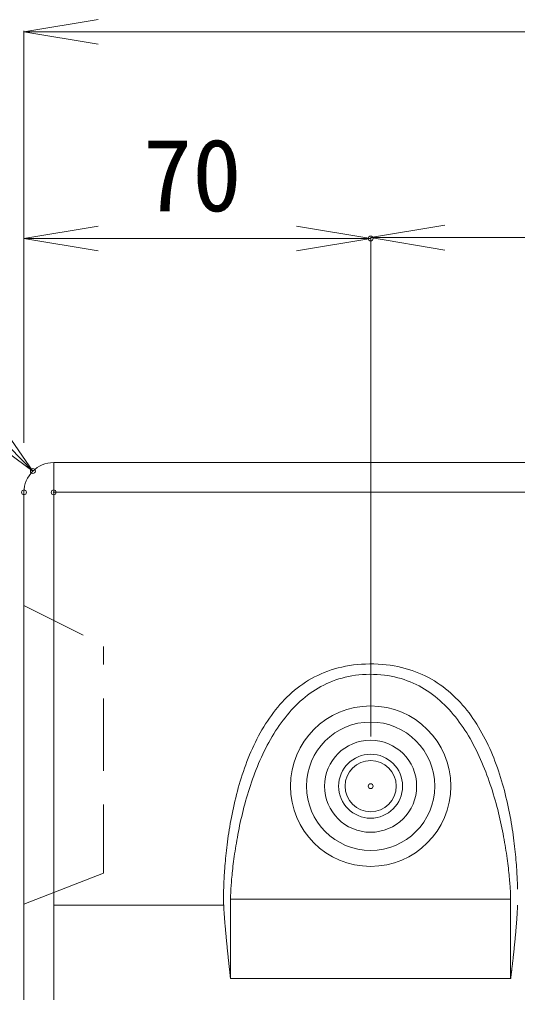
# Model space of a CAD drawing. Units: millimetres, scale not verified. Extents: x -1224 to 1080, y -808 to 808.
# Drawn here: x -1124.9 to -1024.3, y 460.2 to 656.5 of the extents above; entities that cross this region are included whole.
import ezdxf
from ezdxf.enums import TextEntityAlignment as Align

# ---------------------------------------------------------------- set-up
doc = ezdxf.new("R2010")
doc.units = ezdxf.units.MM
doc.header["$LTSCALE"] = 8
doc.layers.add('0-0', color=7, linetype='Continuous', lineweight=18)
doc.styles.add('ＭＳ ゴシック', font='')
doc.styles.get('ＭＳ ゴシック').set_extended_font_data('MS Gothic')

msp = doc.modelspace()

# ---------------------------------------------------------------- linework, layer by layer
at = {"layer": '0-0'}
for p, q in [((-1123.98, 571.139), (-1123.98, 654.215)), ((-1123.98, 654.035), (-1108.98, 654.035)), ((-1108.98, 654.035), (-538.98, 654.035)), ((-1123.98, 571.139), (-1123.98, 612.522)), ((-1053.999, 612.522), (-1038.999, 612.522)), ((-1053.98, 511.854), (-1053.98, 612.522)), ((-1038.999, 612.522), (-608.999, 612.522)), ((-1123.98, 612.342), (-1108.98, 612.342)), ((-1108.98, 612.342), (-1068.98, 612.342)), ((-1053.98, 612.342), (-1068.98, 612.342)), ((-1122.178, 565.426), (-1132.673, 576.143)), ((-1117.98, 567.139), (-1117.98, 407.139)), ((-529.98, 567.139), (-1117.98, 567.139)), ((-1123.98, 561.139), (-1123.98, 413.139)), ((-1118.07, 561.139), (-1117.89, 561.139)), ((-1117.98, 561.049), (-1117.98, 561.229)), ((-529.98, 561.139), (-1117.98, 561.139)), ((-1123.98, 538.313), (-1112.063, 532.34)), ((-1107.916, 530.015), (-1107.916, 526.421)), ((-1107.916, 519.517), (-1107.916, 504.927)), ((-1083.638, 477.859), (-1117.98, 477.859))]:
    msp.add_line(p, q, dxfattribs=at)
for points in [[(-1108.98, 651.535), (-1123.98, 654.035), (-1108.98, 656.535)], [(-1108.98, 609.842), (-1123.98, 612.342), (-1108.98, 614.842)], [(-1068.98, 614.842), (-1053.98, 612.342), (-1068.98, 609.842)], [(-1038.999, 610.022), (-1053.999, 612.522), (-1038.999, 615.022)], [(-1130.887, 577.892), (-1122.178, 565.426), (-1134.459, 574.394)], [(-1070.385, 520.285), (-1069.872, 520.746), (-1069.347, 521.194), (-1068.808, 521.627), (-1068.256, 522.045), (-1067.691, 522.448), (-1067.112, 522.834), (-1066.519, 523.204), (-1065.913, 523.557), (-1065.292, 523.892), (-1064.657, 524.21), (-1064.007, 524.509), (-1063.343, 524.789), (-1062.664, 525.05), (-1061.97, 525.291), (-1061.261, 525.512), (-1060.537, 525.712), (-1059.797, 525.891), (-1059.042, 526.048), (-1058.271, 526.183), (-1057.484, 526.296), (-1056.681, 526.385), (-1055.862, 526.451), (-1055.027, 526.493), (-1054.174, 526.511), (-1053.316, 526.503), (-1052.474, 526.472), (-1051.648, 526.417), (-1050.839, 526.34), (-1050.045, 526.239), (-1049.268, 526.117), (-1048.506, 525.973), (-1047.76, 525.807), (-1047.03, 525.621), (-1046.315, 525.415), (-1045.615, 525.188), (-1044.93, 524.942), (-1044.26, 524.677), (-1043.604, 524.394), (-1042.964, 524.092)], [(-1068.663, 518.545), (-1068.19, 518.981), (-1067.707, 519.404), (-1067.214, 519.813), (-1066.709, 520.207), (-1066.193, 520.587), (-1065.666, 520.952), (-1065.128, 521.301), (-1064.579, 521.634), (-1064.018, 521.95), (-1063.446, 522.25), (-1062.862, 522.532), (-1062.266, 522.796), (-1061.658, 523.043), (-1061.039, 523.27), (-1060.407, 523.478), (-1059.762, 523.667), (-1059.106, 523.836), (-1058.437, 523.984), (-1057.755, 524.111), (-1057.06, 524.217), (-1056.353, 524.301), (-1055.633, 524.364), (-1054.9, 524.403), (-1054.153, 524.419), (-1053.402, 524.412), (-1052.663, 524.382), (-1051.937, 524.328), (-1051.225, 524.253), (-1050.525, 524.155), (-1049.838, 524.035), (-1049.164, 523.895), (-1048.502, 523.733), (-1047.853, 523.552), (-1047.216, 523.35), (-1046.592, 523.129), (-1045.979, 522.889), (-1045.378, 522.631), (-1044.789, 522.355), (-1044.212, 522.061)], [(-1042.964, 524.092), (-1042.337, 523.773), (-1041.725, 523.436), (-1041.126, 523.083), (-1040.542, 522.713), (-1039.971, 522.327), (-1039.414, 521.926), (-1038.87, 521.51), (-1038.339, 521.08), (-1037.821, 520.635), (-1037.317, 520.176), (-1036.825, 519.705), (-1036.345, 519.22), (-1035.878, 518.724), (-1035.423, 518.215), (-1034.981, 517.695), (-1034.55, 517.164), (-1034.131, 516.622), (-1033.723, 516.07), (-1033.327, 515.509), (-1032.942, 514.939), (-1032.569, 514.359), (-1032.206, 513.772), (-1031.854, 513.176), (-1031.513, 512.573), (-1031.182, 511.963), (-1030.861, 511.347), (-1030.55, 510.724), (-1030.25, 510.096), (-1029.959, 509.463), (-1029.678, 508.825), (-1029.406, 508.183), (-1029.144, 507.536), (-1028.891, 506.887), (-1028.647, 506.234), (-1028.411, 505.579), (-1028.185, 504.922), (-1027.967, 504.263), (-1027.757, 503.603), (-1027.555, 502.943)], [(-1081.971, 496.206), (-1081.839, 496.855), (-1081.699, 497.509), (-1081.553, 498.166), (-1081.4, 498.826), (-1081.24, 499.489), (-1081.072, 500.154), (-1080.897, 500.821), (-1080.714, 501.489), (-1080.524, 502.158), (-1080.326, 502.828), (-1080.119, 503.497), (-1079.904, 504.166), (-1079.681, 504.833), (-1079.449, 505.499), (-1079.209, 506.163), (-1078.959, 506.825), (-1078.701, 507.484), (-1078.433, 508.139), (-1078.156, 508.79), (-1077.869, 509.437), (-1077.572, 510.08), (-1077.266, 510.717), (-1076.949, 511.348), (-1076.623, 511.973), (-1076.286, 512.591), (-1075.938, 513.203), (-1075.58, 513.806), (-1075.21, 514.402), (-1074.83, 514.989), (-1074.439, 515.566), (-1074.036, 516.135), (-1073.621, 516.693), (-1073.195, 517.241), (-1072.757, 517.779), (-1072.308, 518.304), (-1071.845, 518.818), (-1071.371, 519.32), (-1070.884, 519.809), (-1070.385, 520.285)], [(-1044.212, 522.061), (-1043.647, 521.749), (-1043.093, 521.421), (-1042.551, 521.077), (-1042.019, 520.717), (-1041.499, 520.341), (-1040.99, 519.951), (-1040.492, 519.546), (-1040.004, 519.127), (-1039.528, 518.694), (-1039.062, 518.248), (-1038.606, 517.789), (-1038.161, 517.318), (-1037.726, 516.835), (-1037.301, 516.34), (-1036.886, 515.835), (-1036.481, 515.319), (-1036.085, 514.792), (-1035.7, 514.257), (-1035.323, 513.711), (-1034.957, 513.158), (-1034.599, 512.595), (-1034.251, 512.025), (-1033.911, 511.447), (-1033.581, 510.863), (-1033.26, 510.271), (-1032.947, 509.674), (-1032.643, 509.071), (-1032.347, 508.462), (-1032.06, 507.849), (-1031.781, 507.231), (-1031.51, 506.61), (-1031.247, 505.984), (-1030.992, 505.356), (-1030.744, 504.725), (-1030.505, 504.092), (-1030.273, 503.458), (-1030.048, 502.822), (-1029.831, 502.185), (-1029.621, 501.547)], [(-1080.025, 495.713), (-1079.877, 496.332), (-1079.723, 496.955), (-1079.563, 497.581), (-1079.396, 498.209), (-1079.223, 498.84), (-1079.043, 499.473), (-1078.856, 500.107), (-1078.663, 500.743), (-1078.463, 501.378), (-1078.256, 502.014), (-1078.041, 502.65), (-1077.82, 503.285), (-1077.591, 503.919), (-1077.354, 504.551), (-1077.11, 505.181), (-1076.858, 505.808), (-1076.598, 506.433), (-1076.331, 507.054), (-1076.055, 507.671), (-1075.771, 508.285), (-1075.479, 508.893), (-1075.178, 509.496), (-1074.869, 510.094), (-1074.551, 510.686), (-1074.224, 511.271), (-1073.888, 511.85), (-1073.544, 512.421), (-1073.19, 512.984), (-1072.827, 513.539), (-1072.455, 514.086), (-1072.073, 514.624), (-1071.681, 515.152), (-1071.28, 515.67), (-1070.869, 516.177), (-1070.448, 516.674), (-1070.017, 517.16), (-1069.576, 517.634), (-1069.125, 518.096), (-1068.663, 518.545)], [(-1027.555, 502.943), (-1027.361, 502.282), (-1027.176, 501.621), (-1026.997, 500.961), (-1026.827, 500.302), (-1026.664, 499.644), (-1026.508, 498.989), (-1026.359, 498.336), (-1026.217, 497.685), (-1026.081, 497.038), (-1025.952, 496.395), (-1025.83, 495.756), (-1025.714, 495.121), (-1025.603, 494.492), (-1025.499, 493.868), (-1025.401, 493.25), (-1025.308, 492.638), (-1025.22, 492.034), (-1025.138, 491.436), (-1025.061, 490.847), (-1024.989, 490.265), (-1024.921, 489.693), (-1024.858, 489.129), (-1024.8, 488.575), (-1024.746, 488.031), (-1024.696, 487.497), (-1024.65, 486.974), (-1024.607, 486.463), (-1024.569, 485.963), (-1024.533, 485.475), (-1024.501, 485), (-1024.473, 484.539), (-1024.447, 484.091), (-1024.424, 483.656), (-1024.404, 483.237), (-1024.386, 482.832), (-1024.37, 482.442), (-1024.357, 482.069), (-1024.346, 481.711), (-1024.336, 481.37)], [(-1029.621, 501.547), (-1029.418, 500.91), (-1029.222, 500.273), (-1029.032, 499.637), (-1028.85, 499.003), (-1028.674, 498.37), (-1028.505, 497.739), (-1028.342, 497.111), (-1028.185, 496.487), (-1028.034, 495.865), (-1027.89, 495.248), (-1027.751, 494.635), (-1027.619, 494.028), (-1027.491, 493.425), (-1027.37, 492.828), (-1027.254, 492.238), (-1027.143, 491.654), (-1027.038, 491.077), (-1026.937, 490.507), (-1026.842, 489.946), (-1026.751, 489.393), (-1026.665, 488.849), (-1026.584, 488.314), (-1026.508, 487.789), (-1026.435, 487.274), (-1026.367, 486.769), (-1026.304, 486.276), (-1026.244, 485.794), (-1026.188, 485.325), (-1026.136, 484.867), (-1026.088, 484.422), (-1026.043, 483.991), (-1026.002, 483.573), (-1025.964, 483.17), (-1025.93, 482.781), (-1025.898, 482.407), (-1025.87, 482.049), (-1025.844, 481.706), (-1025.822, 481.38), (-1025.802, 481.07)], [(-1107.916, 498.134), (-1107.916, 484.319), (-1123.98, 478.062)], [(-1083.692, 479.065), (-1083.692, 479.19), (-1083.691, 479.336), (-1083.69, 479.505), (-1083.689, 479.695), (-1083.687, 479.906), (-1083.683, 480.138), (-1083.679, 480.389), (-1083.673, 480.66), (-1083.666, 480.95), (-1083.657, 481.259), (-1083.647, 481.586), (-1083.634, 481.931), (-1083.62, 482.293), (-1083.603, 482.671), (-1083.584, 483.066), (-1083.562, 483.477), (-1083.537, 483.903), (-1083.51, 484.343), (-1083.479, 484.799), (-1083.445, 485.268), (-1083.408, 485.75), (-1083.367, 486.246), (-1083.323, 486.754), (-1083.274, 487.274), (-1083.222, 487.806), (-1083.165, 488.349), (-1083.104, 488.903), (-1083.038, 489.466), (-1082.968, 490.04), (-1082.893, 490.623), (-1082.813, 491.214), (-1082.728, 491.814), (-1082.637, 492.422), (-1082.541, 493.037), (-1082.439, 493.658), (-1082.331, 494.287), (-1082.217, 494.921), (-1082.097, 495.561), (-1081.971, 496.206)], [(-1082.279, 479.065), (-1082.279, 479.201), (-1082.276, 479.358), (-1082.272, 479.535), (-1082.267, 479.732), (-1082.259, 479.949), (-1082.249, 480.184), (-1082.237, 480.438), (-1082.223, 480.71), (-1082.206, 480.999), (-1082.187, 481.306), (-1082.166, 481.629), (-1082.141, 481.969), (-1082.114, 482.325), (-1082.084, 482.696), (-1082.051, 483.082), (-1082.014, 483.483), (-1081.974, 483.898), (-1081.931, 484.326), (-1081.884, 484.768), (-1081.834, 485.222), (-1081.78, 485.689), (-1081.722, 486.168), (-1081.66, 486.659), (-1081.593, 487.16), (-1081.523, 487.672), (-1081.448, 488.195), (-1081.369, 488.727), (-1081.285, 489.268), (-1081.196, 489.818), (-1081.103, 490.377), (-1081.004, 490.944), (-1080.901, 491.518), (-1080.792, 492.099), (-1080.678, 492.688), (-1080.559, 493.282), (-1080.434, 493.882), (-1080.304, 494.488), (-1080.167, 495.098), (-1080.025, 495.713)], [(-1025.802, 481.07), (-1025.784, 480.778), (-1025.769, 480.504), (-1025.756, 480.248), (-1025.745, 480.01), (-1025.737, 479.791), (-1025.73, 479.592), (-1025.726, 479.412), (-1025.723, 479.253), (-1025.721, 479.115), (-1025.721, 478.993), (-1025.721, 478.868), (-1025.721, 478.74), (-1025.721, 478.607), (-1025.721, 478.47), (-1025.721, 478.329), (-1025.721, 478.184), (-1025.721, 478.035), (-1025.721, 477.883), (-1025.721, 477.727), (-1025.721, 477.567), (-1025.721, 477.405), (-1025.721, 477.238), (-1025.721, 477.069), (-1025.721, 476.897), (-1025.721, 476.722), (-1025.721, 476.544), (-1025.721, 476.363), (-1025.721, 476.18), (-1025.721, 475.994), (-1025.721, 475.806), (-1025.721, 475.616), (-1025.721, 475.424), (-1025.721, 475.229), (-1025.721, 475.033), (-1025.721, 474.835), (-1025.721, 474.635), (-1025.721, 474.434), (-1025.721, 474.231), (-1025.721, 474.027)], [(-1024.336, 481.37), (-1024.328, 481.047)], [(-1083.686, 478.577), (-1083.688, 478.706), (-1083.69, 478.83), (-1083.691, 478.95), (-1083.692, 479.065)], [(-1082.279, 478.53), (-1082.279, 478.67), (-1082.279, 478.806), (-1082.279, 478.937), (-1082.279, 479.065)], [(-1083.152, 471.313), (-1083.172, 471.526), (-1083.192, 471.738), (-1083.212, 471.95), (-1083.232, 472.162), (-1083.251, 472.374), (-1083.27, 472.586), (-1083.29, 472.797), (-1083.308, 473.007), (-1083.327, 473.217), (-1083.345, 473.425), (-1083.363, 473.633), (-1083.381, 473.839), (-1083.398, 474.045), (-1083.415, 474.249), (-1083.432, 474.451), (-1083.448, 474.652), (-1083.464, 474.852), (-1083.48, 475.049), (-1083.495, 475.245), (-1083.509, 475.438), (-1083.524, 475.63), (-1083.537, 475.819), (-1083.551, 476.006), (-1083.564, 476.19), (-1083.576, 476.372), (-1083.588, 476.551), (-1083.599, 476.727), (-1083.61, 476.9), (-1083.62, 477.07), (-1083.629, 477.237), (-1083.638, 477.401), (-1083.646, 477.561), (-1083.654, 477.718), (-1083.661, 477.871), (-1083.667, 478.02), (-1083.673, 478.166), (-1083.678, 478.307), (-1083.682, 478.444), (-1083.686, 478.577)], [(-1082.279, 471.126), (-1082.279, 471.337), (-1082.279, 471.548), (-1082.279, 471.759), (-1082.279, 471.969), (-1082.279, 472.18), (-1082.279, 472.391), (-1082.279, 472.601), (-1082.279, 472.811), (-1082.279, 473.021), (-1082.279, 473.229), (-1082.279, 473.437), (-1082.279, 473.645), (-1082.279, 473.851), (-1082.279, 474.056), (-1082.279, 474.26), (-1082.279, 474.463), (-1082.279, 474.665), (-1082.279, 474.865), (-1082.279, 475.063), (-1082.279, 475.26), (-1082.279, 475.454), (-1082.279, 475.647), (-1082.279, 475.838), (-1082.279, 476.027), (-1082.279, 476.214), (-1082.279, 476.398), (-1082.279, 476.58), (-1082.279, 476.759), (-1082.279, 476.935), (-1082.279, 477.109), (-1082.279, 477.28), (-1082.279, 477.448), (-1082.279, 477.612), (-1082.279, 477.774), (-1082.279, 477.932), (-1082.279, 478.087), (-1082.279, 478.238), (-1082.279, 478.386), (-1082.279, 478.53)], [(-1024.329, 477.825), (-1024.335, 477.65), (-1024.342, 477.473), (-1024.35, 477.293), (-1024.358, 477.11), (-1024.366, 476.926), (-1024.375, 476.739), (-1024.385, 476.551), (-1024.396, 476.361), (-1024.407, 476.168), (-1024.418, 475.974), (-1024.43, 475.779), (-1024.443, 475.581), (-1024.456, 475.383), (-1024.47, 475.183), (-1024.484, 474.981), (-1024.498, 474.779), (-1024.513, 474.576), (-1024.529, 474.371), (-1024.545, 474.166), (-1024.561, 473.959), (-1024.577, 473.753), (-1024.594, 473.545)], [(-1025.721, 474.027), (-1025.721, 473.822), (-1025.721, 473.615), (-1025.721, 473.408), (-1025.721, 473.199), (-1025.721, 472.99), (-1025.721, 472.78), (-1025.721, 472.57), (-1025.721, 472.359), (-1025.721, 472.147), (-1025.721, 471.936), (-1025.721, 471.724), (-1025.721, 471.513), (-1025.721, 471.301), (-1025.721, 471.09), (-1025.721, 470.879), (-1025.721, 470.669), (-1025.721, 470.459), (-1025.721, 470.25), (-1025.721, 470.041), (-1025.721, 469.833), (-1025.721, 469.627), (-1025.721, 469.421), (-1025.721, 469.217), (-1025.721, 469.014), (-1025.721, 468.813), (-1025.721, 468.613), (-1025.721, 468.415), (-1025.721, 468.218), (-1025.721, 468.023), (-1025.721, 467.831), (-1025.721, 467.64), (-1025.721, 467.452), (-1025.721, 467.266), (-1025.721, 467.083), (-1025.721, 466.902), (-1025.721, 466.724), (-1025.721, 466.548), (-1025.721, 466.376), (-1025.721, 466.206)], [(-1024.594, 473.545), (-1024.611, 473.337), (-1024.629, 473.129), (-1024.647, 472.92), (-1024.665, 472.711), (-1024.684, 472.502), (-1024.702, 472.292), (-1024.721, 472.083), (-1024.74, 471.874), (-1024.76, 471.665), (-1024.779, 471.457), (-1024.799, 471.249), (-1024.819, 471.041), (-1024.839, 470.834), (-1024.86, 470.628), (-1024.88, 470.422), (-1024.9, 470.218), (-1024.921, 470.014), (-1024.942, 469.811), (-1024.962, 469.61), (-1024.983, 469.41), (-1025.004, 469.211), (-1025.025, 469.013), (-1025.045, 468.817), (-1025.066, 468.623), (-1025.087, 468.431), (-1025.107, 468.24), (-1025.128, 468.051), (-1025.148, 467.864), (-1025.169, 467.679), (-1025.189, 467.497), (-1025.209, 467.317), (-1025.229, 467.139), (-1025.249, 466.963), (-1025.268, 466.79), (-1025.288, 466.62), (-1025.307, 466.452), (-1025.326, 466.288), (-1025.345, 466.126), (-1025.363, 465.967)], [(-1082.423, 464.302), (-1082.436, 464.423), (-1082.45, 464.547), (-1082.465, 464.677), (-1082.479, 464.81), (-1082.495, 464.948), (-1082.51, 465.09), (-1082.526, 465.236), (-1082.543, 465.386), (-1082.559, 465.539), (-1082.576, 465.696), (-1082.594, 465.857), (-1082.612, 466.021), (-1082.63, 466.188), (-1082.648, 466.359), (-1082.667, 466.532), (-1082.685, 466.709), (-1082.705, 466.888), (-1082.724, 467.07), (-1082.743, 467.255), (-1082.763, 467.442), (-1082.783, 467.631), (-1082.803, 467.823), (-1082.823, 468.017), (-1082.843, 468.212), (-1082.864, 468.41), (-1082.884, 468.61), (-1082.905, 468.811), (-1082.926, 469.014), (-1082.946, 469.218), (-1082.967, 469.423), (-1082.988, 469.63), (-1083.008, 469.838), (-1083.029, 470.047), (-1083.05, 470.256), (-1083.07, 470.467), (-1083.091, 470.678), (-1083.111, 470.889), (-1083.132, 471.101), (-1083.152, 471.313)], [(-1082.279, 464.261), (-1082.279, 464.377), (-1082.279, 464.499), (-1082.279, 464.624), (-1082.279, 464.754), (-1082.279, 464.887), (-1082.279, 465.025), (-1082.279, 465.167), (-1082.279, 465.313), (-1082.279, 465.462), (-1082.279, 465.615), (-1082.279, 465.771), (-1082.279, 465.931), (-1082.279, 466.094), (-1082.279, 466.26), (-1082.279, 466.429), (-1082.279, 466.601), (-1082.279, 466.776), (-1082.279, 466.954), (-1082.279, 467.135), (-1082.279, 467.317), (-1082.279, 467.503), (-1082.279, 467.69), (-1082.279, 467.88), (-1082.279, 468.072), (-1082.279, 468.266), (-1082.279, 468.462), (-1082.279, 468.659), (-1082.279, 468.858), (-1082.279, 469.059), (-1082.279, 469.261), (-1082.279, 469.464), (-1082.279, 469.669), (-1082.279, 469.875), (-1082.279, 470.081), (-1082.279, 470.289), (-1082.279, 470.497), (-1082.279, 470.707), (-1082.279, 470.916), (-1082.279, 471.126)], [(-1025.721, 466.206), (-1025.721, 466.04), (-1025.721, 465.877), (-1025.721, 465.717), (-1025.721, 465.561), (-1025.721, 465.408), (-1025.721, 465.259), (-1025.721, 465.114), (-1025.721, 464.972), (-1025.721, 464.835), (-1025.721, 464.702), (-1025.721, 464.573), (-1025.721, 464.448), (-1025.721, 464.328), (-1025.721, 464.212), (-1025.721, 464.101), (-1025.721, 463.995), (-1025.721, 463.894), (-1025.721, 463.798), (-1025.721, 463.707), (-1025.721, 463.621), (-1025.721, 463.54), (-1025.721, 463.465), (-1025.721, 463.396), (-1025.721, 463.332), (-1025.721, 463.274), (-1025.721, 463.222), (-1025.721, 463.176), (-1025.721, 463.136), (-1025.721, 463.103), (-1025.721, 463.075), (-1025.721, 463.055), (-1025.721, 463.04), (-1025.721, 463.033), (-1025.724, 463.032), (-1025.753, 463.032), (-1025.813, 463.032), (-1025.905, 463.032), (-1026.027, 463.032), (-1026.178, 463.032)], [(-1025.363, 465.967), (-1025.381, 465.812), (-1025.399, 465.659), (-1025.417, 465.51), (-1025.434, 465.364), (-1025.451, 465.222), (-1025.468, 465.083), (-1025.484, 464.948), (-1025.499, 464.817), (-1025.515, 464.69), (-1025.53, 464.566), (-1025.544, 464.447), (-1025.558, 464.332), (-1025.572, 464.221), (-1025.585, 464.114), (-1025.598, 464.012), (-1025.61, 463.914), (-1025.621, 463.821), (-1025.632, 463.732), (-1025.643, 463.649), (-1025.653, 463.57), (-1025.662, 463.496), (-1025.671, 463.428), (-1025.679, 463.364), (-1025.686, 463.306), (-1025.693, 463.253), (-1025.699, 463.205), (-1025.704, 463.163), (-1025.709, 463.127), (-1025.713, 463.096), (-1025.716, 463.071), (-1025.719, 463.053), (-1025.72, 463.04), (-1025.721, 463.033), (-1025.724, 463.032), (-1025.753, 463.032), (-1025.813, 463.032), (-1025.905, 463.032), (-1026.027, 463.032), (-1026.178, 463.032)], [(-1077.242, 463.032), (-1077.73, 463.032), (-1078.197, 463.032), (-1078.642, 463.032), (-1079.065, 463.032), (-1079.464, 463.032), (-1079.84, 463.032), (-1080.192, 463.032), (-1080.518, 463.032), (-1080.819, 463.032), (-1081.094, 463.032), (-1081.341, 463.032), (-1081.562, 463.032), (-1081.754, 463.032), (-1081.917, 463.032), (-1082.051, 463.032), (-1082.154, 463.032), (-1082.227, 463.032), (-1082.269, 463.032), (-1082.279, 463.032), (-1082.28, 463.037), (-1082.281, 463.048), (-1082.283, 463.067), (-1082.286, 463.092), (-1082.29, 463.124), (-1082.294, 463.162), (-1082.299, 463.206), (-1082.305, 463.257), (-1082.312, 463.313), (-1082.319, 463.376), (-1082.327, 463.444), (-1082.335, 463.518), (-1082.344, 463.598), (-1082.354, 463.683), (-1082.364, 463.773), (-1082.375, 463.869), (-1082.386, 463.97), (-1082.398, 464.076), (-1082.41, 464.187), (-1082.423, 464.302)], [(-1077.242, 463.032), (-1077.73, 463.032), (-1078.197, 463.032), (-1078.642, 463.032), (-1079.065, 463.032), (-1079.464, 463.032), (-1079.84, 463.032), (-1080.192, 463.032), (-1080.518, 463.032), (-1080.819, 463.032), (-1081.094, 463.032), (-1081.341, 463.032), (-1081.562, 463.032), (-1081.754, 463.032), (-1081.917, 463.032), (-1082.051, 463.032), (-1082.154, 463.032), (-1082.227, 463.032), (-1082.269, 463.032), (-1082.279, 463.032), (-1082.279, 463.037), (-1082.279, 463.048), (-1082.279, 463.066), (-1082.279, 463.09), (-1082.279, 463.12), (-1082.279, 463.157), (-1082.279, 463.2), (-1082.279, 463.249), (-1082.279, 463.303), (-1082.279, 463.364), (-1082.279, 463.43), (-1082.279, 463.501), (-1082.279, 463.579), (-1082.279, 463.661), (-1082.279, 463.748), (-1082.279, 463.841), (-1082.279, 463.939), (-1082.279, 464.041), (-1082.279, 464.149), (-1082.279, 464.261)], [(-1048.47, 463.032), (-1049.288, 463.032), (-1050.11, 463.032), (-1050.934, 463.032), (-1051.761, 463.032), (-1052.59, 463.032), (-1053.419, 463.032), (-1054.249, 463.032), (-1055.079, 463.032), (-1055.908, 463.032), (-1056.736, 463.032), (-1057.561, 463.032), (-1058.384, 463.032), (-1059.203, 463.032), (-1060.019, 463.032), (-1060.83, 463.032), (-1061.635, 463.032), (-1062.435, 463.032), (-1063.228, 463.032), (-1064.013, 463.032), (-1064.791, 463.032), (-1065.561, 463.032), (-1066.321, 463.032), (-1067.072, 463.032), (-1067.813, 463.032), (-1068.542, 463.032), (-1069.26, 463.032), (-1069.965, 463.032), (-1070.658, 463.032), (-1071.337, 463.032), (-1072.001, 463.032), (-1072.651, 463.032), (-1073.286, 463.032), (-1073.904, 463.032), (-1074.506, 463.032), (-1075.091, 463.032), (-1075.657, 463.032), (-1076.205, 463.032), (-1076.733, 463.032), (-1077.242, 463.032)], [(-1048.47, 463.032), (-1049.288, 463.032), (-1050.11, 463.032), (-1050.934, 463.032), (-1051.761, 463.032), (-1052.59, 463.032), (-1053.419, 463.032), (-1054.249, 463.032), (-1055.079, 463.032), (-1055.908, 463.032), (-1056.736, 463.032), (-1057.561, 463.032), (-1058.384, 463.032), (-1059.203, 463.032), (-1060.019, 463.032), (-1060.83, 463.032), (-1061.635, 463.032), (-1062.435, 463.032), (-1063.228, 463.032), (-1064.013, 463.032), (-1064.791, 463.032), (-1065.561, 463.032), (-1066.321, 463.032), (-1067.072, 463.032), (-1067.813, 463.032), (-1068.542, 463.032), (-1069.26, 463.032), (-1069.965, 463.032), (-1070.658, 463.032), (-1071.337, 463.032), (-1072.001, 463.032), (-1072.651, 463.032), (-1073.286, 463.032), (-1073.904, 463.032), (-1074.506, 463.032), (-1075.091, 463.032), (-1075.657, 463.032), (-1076.205, 463.032), (-1076.733, 463.032), (-1077.242, 463.032)], [(-1026.178, 463.032), (-1026.359, 463.032), (-1026.568, 463.032), (-1026.805, 463.032), (-1027.069, 463.032), (-1027.359, 463.032), (-1027.675, 463.032), (-1028.017, 463.032), (-1028.383, 463.032), (-1028.773, 463.032), (-1029.187, 463.032), (-1029.623, 463.032), (-1030.081, 463.032), (-1030.561, 463.032), (-1031.061, 463.032), (-1031.582, 463.032), (-1032.122, 463.032), (-1032.681, 463.032), (-1033.258, 463.032), (-1033.853, 463.032), (-1034.465, 463.032), (-1035.093, 463.032), (-1035.737, 463.032), (-1036.396, 463.032), (-1037.07, 463.032), (-1037.757, 463.032), (-1038.457, 463.032), (-1039.17, 463.032), (-1039.895, 463.032), (-1040.631, 463.032), (-1041.378, 463.032), (-1042.134, 463.032), (-1042.9, 463.032), (-1043.675, 463.032), (-1044.458, 463.032), (-1045.248, 463.032), (-1046.045, 463.032), (-1046.848, 463.032), (-1047.657, 463.032), (-1048.47, 463.032)], [(-1026.178, 463.032), (-1026.359, 463.032), (-1026.568, 463.032), (-1026.805, 463.032), (-1027.069, 463.032), (-1027.359, 463.032), (-1027.675, 463.032), (-1028.017, 463.032), (-1028.383, 463.032), (-1028.773, 463.032), (-1029.187, 463.032), (-1029.623, 463.032), (-1030.081, 463.032), (-1030.561, 463.032), (-1031.061, 463.032), (-1031.582, 463.032), (-1032.122, 463.032), (-1032.681, 463.032), (-1033.258, 463.032), (-1033.853, 463.032), (-1034.465, 463.032), (-1035.093, 463.032), (-1035.737, 463.032), (-1036.396, 463.032), (-1037.07, 463.032), (-1037.757, 463.032), (-1038.457, 463.032), (-1039.17, 463.032), (-1039.895, 463.032), (-1040.631, 463.032), (-1041.378, 463.032), (-1042.134, 463.032), (-1042.9, 463.032), (-1043.675, 463.032), (-1044.458, 463.032), (-1045.248, 463.032), (-1046.045, 463.032), (-1046.848, 463.032), (-1047.657, 463.032), (-1048.47, 463.032)]]:
    msp.add_lwpolyline(points, dxfattribs=at)
msp.add_lwpolyline([(-1082.279, 479.065), (-1025.721, 479.065), (-1025.721, 463.032), (-1082.279, 463.032)], close=True, dxfattribs=at)
for centre, radius in [((-1053.98, 612.342), 0.5), ((-1122.178, 565.426), 0.5), ((-1123.98, 561.139), 0.5), ((-1123.98, 561.139), 0.5), ((-1117.98, 561.139), 0.5), ((-1053.999, 501.854), 16.186), ((-1053.999, 501.844), 12.949), ((-1053.999, 501.844), 9.291), ((-1053.999, 501.844), 6.452), ((-1053.98, 501.854), 5.162), ((-1053.98, 501.854), 0.5)]:
    msp.add_circle(centre, radius, dxfattribs=at)
msp.add_arc((-1117.98, 561.139), 6, 90, 180, dxfattribs=at)

# ---------------------------------------------------------------- texts
at = {"layer": '0-0', "color": 4, "style": 'ＭＳ ゴシック'}
msp.add_text('70', height=14.66, dxfattribs=at).set_placement((-1099.98, 613.43), align=Align.BOTTOM_LEFT)

doc.saveas('drawing.dxf')
